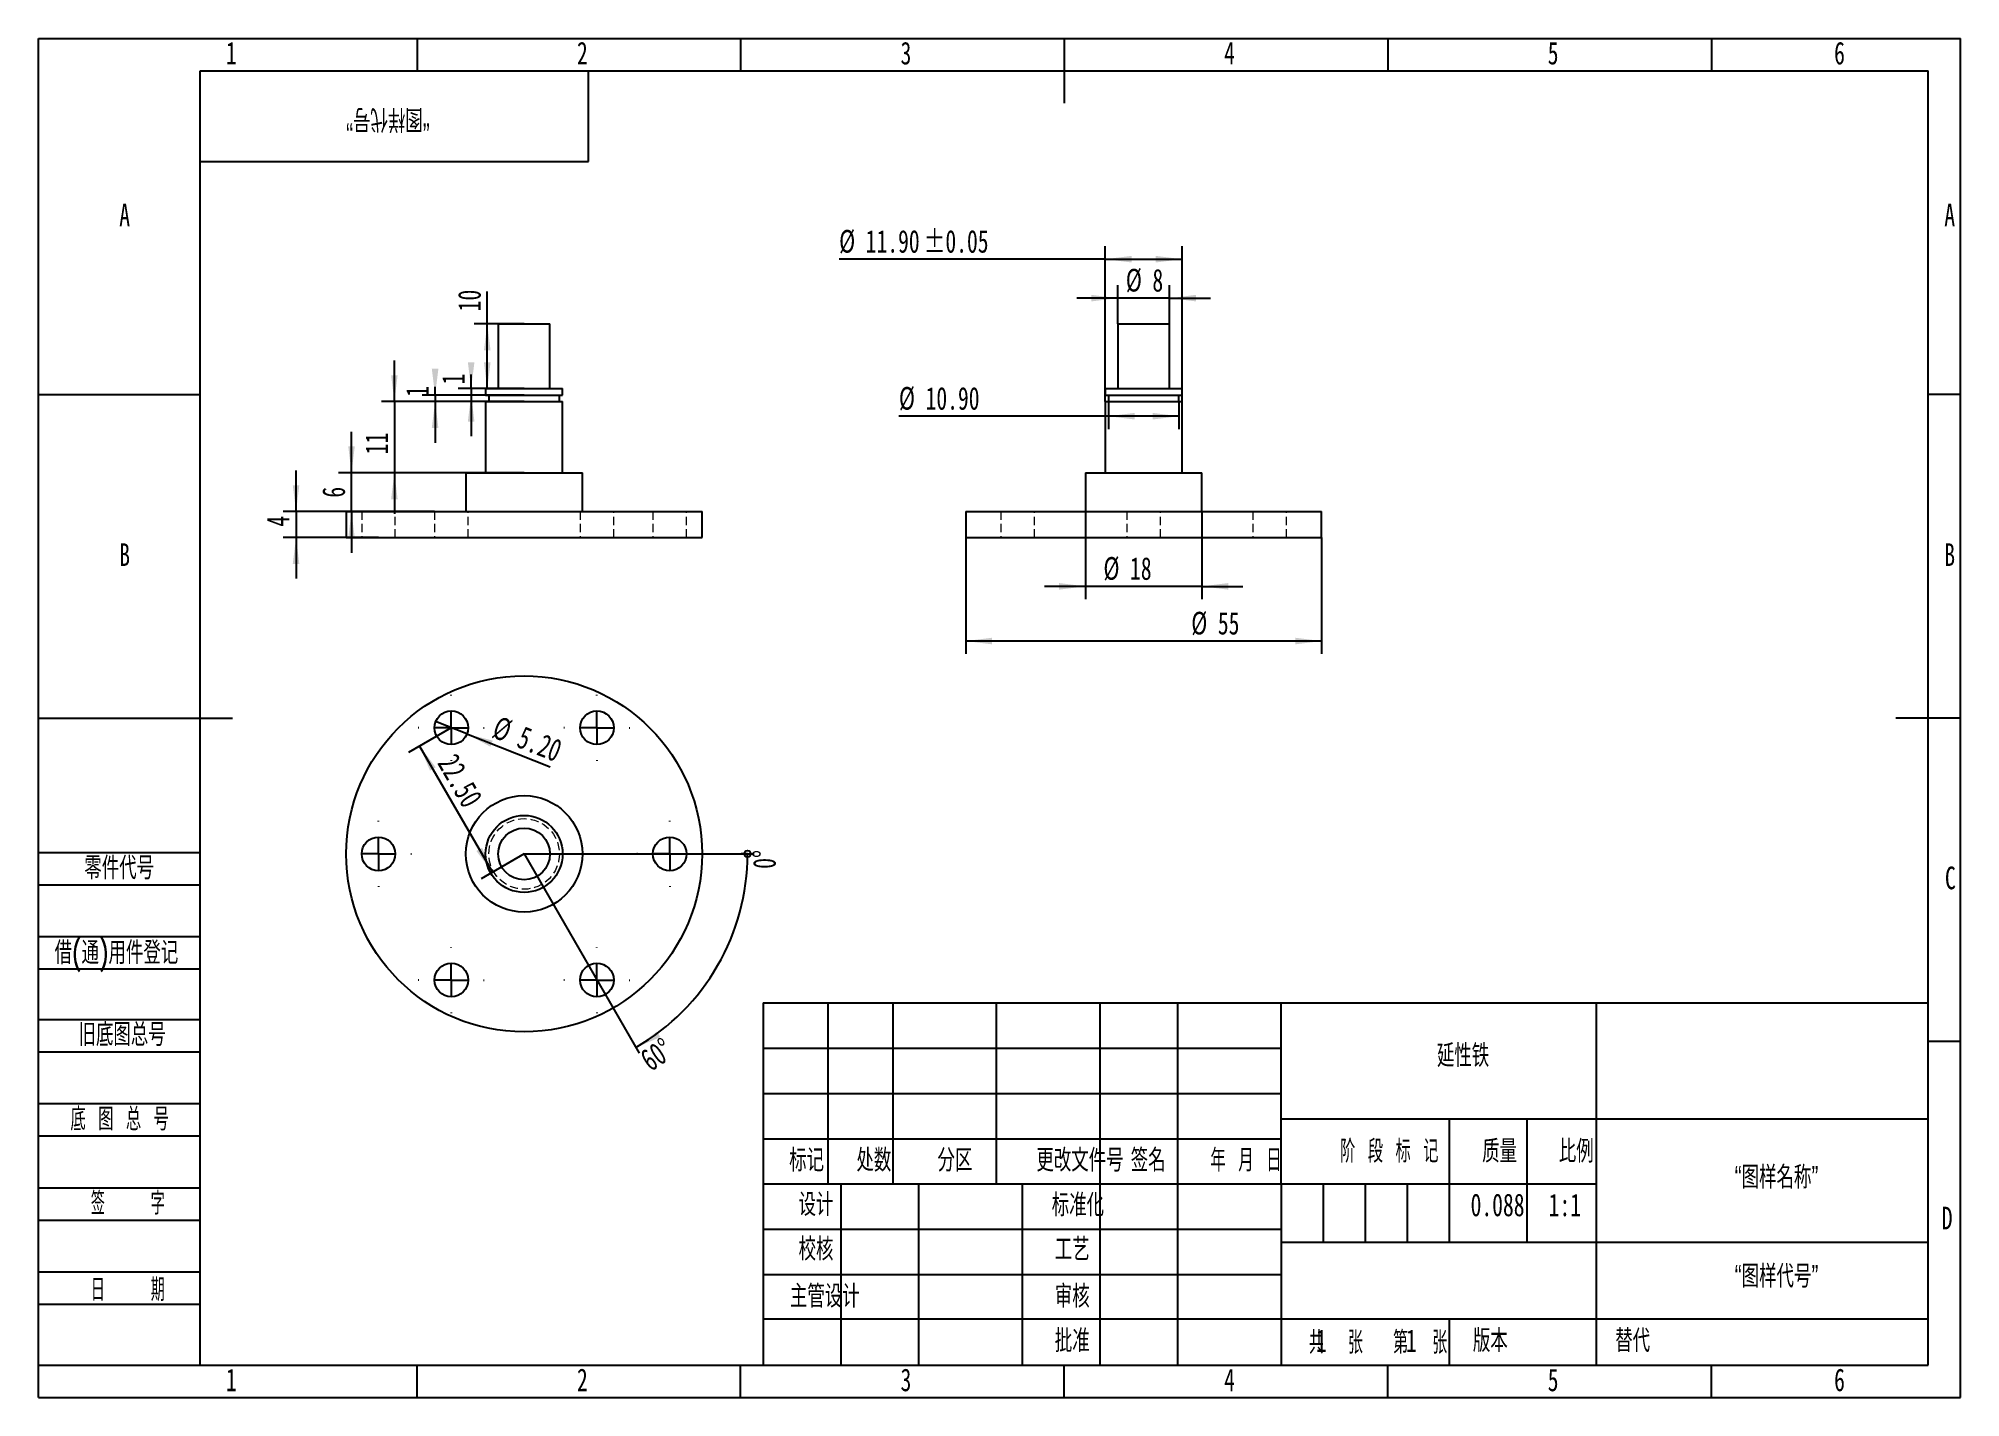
# Model space of a CAD drawing. Header units: millimetres. Extents: x 0 to 297, y 0 to 210.
import ezdxf

# ---------------------------------------------------------------- set-up
doc = ezdxf.new("R2010")
doc.units = ezdxf.units.MM
doc.linetypes.add('HIDDEN', pattern=[1.905, 1.27, -0.635])
doc.layers.add('图框', color=7, linetype='Continuous')
doc.layers.add('粗实线层', color=7, linetype='Continuous', lineweight=25)
doc.styles.add('SLDTEXTSTYLE0', font='TXT', dxfattribs={"width": 0.7, "bigfont": 'bigfont'})
doc.styles.add('SLDTEXTSTYLE1', font='TXT', dxfattribs={"width": 0.6, "bigfont": 'bigfont'})
doc.styles.add('SLDTEXTSTYLE2', font='TXT', dxfattribs={"width": 0.614286, "bigfont": 'bigfont'})
doc.styles.add('SLDTEXTSTYLE3', font='TXT', dxfattribs={"width": 0.62, "bigfont": 'bigfont'})
doc.styles.add('SLDTEXTSTYLE4', font='TXT', dxfattribs={"width": 0.566667, "bigfont": 'bigfont'})
doc.styles.add('SLDTEXTSTYLE5', font='TXT', dxfattribs={"width": 0.7})
doc.dimstyles.new('SLDDIMSTYLE0', dxfattribs={"dimtxt": 3.5, "dimasz": 4.08, "dimexe": 0, "dimexo": 0.0625, "dimgap": 0.875, "dimtad": 2, "dimrnd": 1e-09, "dimzin": 12, "dimdsep": 46, "dimtxsty": 'SLDTEXTSTYLE5', "dimsah": 1, "dimcen": 0.09, "dimadec": 0, "dimazin": 3, "dimtfac": 1, "dimtmove": 0, "dimatfit": 0, "dimfxl": 1, "dimfrac": 2, "dimtolj": 1, "dimtzin": 12, "dimarcsym": 0})
doc.dimstyles.new('SLDDIMSTYLE1', dxfattribs={"dimtxt": 3.5, "dimasz": 4.08, "dimexe": 0, "dimexo": 0.0625, "dimgap": 0.875, "dimtad": 2, "dimrnd": 1e-09, "dimzin": 12, "dimdsep": 46, "dimtxsty": 'SLDTEXTSTYLE5', "dimsah": 1, "dimcen": 0.09, "dimadec": 0, "dimazin": 3, "dimtfac": 1, "dimtofl": 0, "dimtmove": 0, "dimatfit": 3, "dimfxl": 1, "dimfrac": 2, "dimtolj": 1, "dimtzin": 12, "dimarcsym": 0})
doc.dimstyles.new('SLDDIMSTYLE2', dxfattribs={"dimtxt": 3.5, "dimasz": 4.08, "dimexe": 0, "dimexo": 0.0625, "dimgap": 0.875, "dimtad": 2, "dimrnd": 1e-09, "dimzin": 4, "dimdsep": 46, "dimtxsty": 'SLDTEXTSTYLE5', "dimblk1": 'NONE', "dimsah": 1, "dimcen": 0, "dimadec": 0, "dimazin": 1, "dimtfac": 1, "dimtmove": 0, "dimatfit": 3, "dimldrblk": 'NONE', "dimfxl": 1, "dimfrac": 2, "dimtolj": 1, "dimtzin": 12, "dimarcsym": 0})
doc.dimstyles.new('SLDDIMSTYLE3', dxfattribs={"dimtxt": 3.5, "dimasz": 4.08, "dimexe": 0, "dimexo": 0.0625, "dimgap": 0.875, "dimtad": 2, "dimrnd": 1e-09, "dimzin": 4, "dimdsep": 46, "dimtxsty": 'SLDTEXTSTYLE5', "dimsah": 1, "dimcen": 0.09, "dimadec": 0, "dimazin": 1, "dimtfac": 1, "dimtmove": 0, "dimatfit": 0, "dimfxl": 1, "dimfrac": 2, "dimtolj": 1, "dimtzin": 12, "dimarcsym": 0})
doc.dimstyles.new('SLDDIMSTYLE4', dxfattribs={"dimtxt": 3.5, "dimasz": 4.08, "dimexe": 0, "dimexo": 0.0625, "dimgap": 0.875, "dimtad": 2, "dimrnd": 1e-09, "dimzin": 4, "dimdsep": 46, "dimtxsty": 'SLDTEXTSTYLE5', "dimsah": 1, "dimcen": 0.09, "dimadec": 0, "dimazin": 1, "dimtfac": 1, "dimtofl": 0, "dimtmove": 0, "dimatfit": 3, "dimfxl": 1, "dimfrac": 2, "dimtolj": 1, "dimtzin": 12, "dimarcsym": 0})
doc.dimstyles.new('SLDDIMSTYLE5', dxfattribs={"dimtxt": 3.5, "dimasz": 4.08, "dimexe": 0, "dimexo": 0.0625, "dimgap": 0.875, "dimtad": 2, "dimrnd": 1e-09, "dimzin": 4, "dimdsep": 46, "dimtxsty": 'SLDTEXTSTYLE5', "dimsah": 1, "dimcen": 0.09, "dimadec": 0, "dimazin": 1, "dimtol": 1, "dimtp": 0.05, "dimtm": 0.05, "dimtfac": 1, "dimtofl": 0, "dimtmove": 0, "dimatfit": 3, "dimfxl": 1, "dimfrac": 2, "dimtolj": 1, "dimarcsym": 0})

# ---------------------------------------------------------------- blocks, each defined once
blk = doc.blocks.new('_D')
at = {"layer": '图框'}
for p, q in [((55, 153.89), (55, 160.24)), ((75.04, 153.89), (53, 153.89)), ((55, 153.89), (55, 142.89)), ((75.04, 142.89), (53, 142.89)), ((55, 142.89), (55, 136.54))]:
    blk.add_line(p, q, dxfattribs=at)
for points in [[(55, 153.89), (55.5, 157.97), (54.49, 157.97)], [(55, 142.89), (54.49, 138.81), (55.5, 138.81)]]:
    blk.add_solid(points, dxfattribs=at)
at = {"layer": '图框', "insert": (50.49, 145.75), "char_height": 3.5, "attachment_point": 1, "rotation": 90, "style": 'SLDTEXTSTYLE5'}
blk.add_mtext('11', dxfattribs=at)
blk = doc.blocks.new('_D_1')
at = {"layer": '图框'}
for p, q in [((75.04, 154.89), (59.29, 154.89)), ((61.29, 154.89), (61.29, 156.18)), ((61.29, 154.89), (61.29, 153.89)), ((75.04, 153.89), (59.29, 153.89)), ((61.29, 153.89), (61.29, 147.54))]:
    blk.add_line(p, q, dxfattribs=at)
for points in [[(61.29, 154.89), (61.8, 158.97), (60.78, 158.97)], [(61.29, 153.89), (60.78, 149.81), (61.8, 149.81)]]:
    blk.add_solid(points, dxfattribs=at)
at = {"layer": '图框', "insert": (56.78, 154.65), "char_height": 3.5, "attachment_point": 1, "rotation": 90, "style": 'SLDTEXTSTYLE5'}
blk.add_mtext('1', dxfattribs=at)
blk = doc.blocks.new('_D_2')
at = {"layer": '图框'}
for p, q in [((66.86, 155.89), (66.86, 158.08)), ((75.04, 155.89), (64.86, 155.89)), ((75.04, 154.89), (64.86, 154.89)), ((66.86, 155.89), (66.86, 154.89)), ((66.86, 154.89), (66.86, 148.54))]:
    blk.add_line(p, q, dxfattribs=at)
for points in [[(66.86, 155.89), (67.37, 159.97), (66.35, 159.97)], [(66.86, 154.89), (66.35, 150.81), (67.37, 150.81)]]:
    blk.add_solid(points, dxfattribs=at)
at = {"layer": '图框', "insert": (62.35, 156.54), "char_height": 3.5, "attachment_point": 1, "rotation": 90, "style": 'SLDTEXTSTYLE5'}
blk.add_mtext('1', dxfattribs=at)
blk = doc.blocks.new('_D_3')
at = {"layer": '图框'}
for p, q in [((39.81, 136.89), (39.81, 143.24)), ((52.54, 136.89), (37.81, 136.89)), ((39.81, 136.89), (39.81, 132.89)), ((52.54, 132.89), (37.81, 132.89)), ((39.81, 132.89), (39.81, 126.54))]:
    blk.add_line(p, q, dxfattribs=at)
for points in [[(39.81, 136.89), (40.31, 140.97), (39.3, 140.97)], [(39.81, 132.89), (39.3, 128.81), (40.31, 128.81)]]:
    blk.add_solid(points, dxfattribs=at)
at = {"layer": '图框', "insert": (35.29, 134.56), "char_height": 3.5, "attachment_point": 1, "rotation": 90, "style": 'SLDTEXTSTYLE5'}
blk.add_mtext('4', dxfattribs=at)
blk = doc.blocks.new('_D_4')
at = {"layer": '图框'}
for p, q in [((48.37, 142.89), (48.37, 149.24)), ((75.04, 142.89), (46.37, 142.89)), ((48.37, 136.89), (48.37, 142.89)), ((61.19, 136.89), (46.37, 136.89)), ((48.37, 136.89), (48.37, 130.54))]:
    blk.add_line(p, q, dxfattribs=at)
for points in [[(48.37, 142.89), (48.88, 146.97), (47.87, 146.97)], [(48.37, 136.89), (47.87, 132.81), (48.88, 132.81)]]:
    blk.add_solid(points, dxfattribs=at)
at = {"layer": '图框', "insert": (43.86, 139.05), "char_height": 3.5, "attachment_point": 1, "rotation": 90, "style": 'SLDTEXTSTYLE5'}
blk.add_mtext('6', dxfattribs=at)
blk = doc.blocks.new('_D_5')
at = {"layer": '图框'}
for p, q in [((69.35, 165.89), (69.35, 170.92)), ((75.04, 165.89), (67.35, 165.89)), ((69.35, 155.89), (69.35, 165.89)), ((75.04, 155.89), (67.35, 155.89))]:
    blk.add_line(p, q, dxfattribs=at)
for points in [[(69.35, 165.89), (68.84, 161.81), (69.86, 161.81)], [(69.35, 155.89), (69.86, 159.97), (68.84, 159.97)]]:
    blk.add_solid(points, dxfattribs=at)
at = {"layer": '图框', "insert": (64.84, 167.84), "char_height": 3.5, "attachment_point": 1, "rotation": 90, "style": 'SLDTEXTSTYLE5'}
blk.add_mtext('10', dxfattribs=at)
blk = doc.blocks.new('_Origin')
at = {"color": 0, "linetype": 'ByBlock', "lineweight": -2}
blk.add_line((0, 0), (-1, 0), dxfattribs=at)
blk.add_circle((0, 0), 0.5, dxfattribs=at)
blk = doc.blocks.new('SW_ANGORDINATE_DIMENSION_0')
at = {"layer": '图框', "color": 0}
blk.add_line((-39.88, 2.3), (-4.33, 2.3), dxfattribs=at)
at = {"layer": '图框', "color": 0, "xscale": 1.016, "yscale": 1.016}
blk.add_blockref('_Origin', (-5.35, 2.3), dxfattribs=at)
at = {"layer": '图框', "color": 0, "insert": (-4.51, 0), "char_height": 3.5, "attachment_point": 1, "rotation": 90, "style": 'SLDTEXTSTYLE5'}
blk.add_mtext('0°', dxfattribs=at)
blk = doc.blocks.new('SW_ANGORDINATE_DIMENSION_1')
at = {"layer": '图框', "color": 0}
blk.add_line((-20.15, 34.55), (-2.38, 3.76), dxfattribs=at)
blk.add_arc((-20.15, 34.55), 34.53, 300, 0, dxfattribs=at)
blk.add_solid([(-2.88, 4.64), (0.9, 6.24), (0.4, 7.12)], dxfattribs=at)
at = {"layer": '图框', "color": 0, "insert": (-2.56, 3.71), "char_height": 3.5, "attachment_point": 1, "rotation": 34.6422, "style": 'SLDTEXTSTYLE5'}
blk.add_mtext('60°', dxfattribs=at)
blk = doc.blocks.new('_D_6')
at = {"layer": '图框'}
for q in [(61.37, 104.44), (79.08, 97.47)]:
    blk.add_line((66.21, 102.53), q, dxfattribs=at)
blk.add_solid([(66.21, 102.53), (69.82, 100.57), (70.2, 101.51)], dxfattribs=at)
at = {"layer": '图框', "char_height": 3.5, "attachment_point": 1, "rotation": 338.5289, "style": 'SLDTEXTSTYLE5'}
for s, insert in [('%%c', (71.16, 105.38)), ('5.20', (74.99, 103.86))]:
    blk.add_mtext(s, dxfattribs=dict(at, insert=insert))
blk = doc.blocks.new('_None')
blk = doc.blocks.new('_D_7')
at = {"layer": '图框'}
for p, q in [((63.79, 103.49), (57.16, 99.66)), ((58.9, 100.66), (70.15, 81.17)), ((75.04, 84), (68.41, 80.17))]:
    blk.add_line(p, q, dxfattribs=at)
for points in [[(58.9, 100.66), (60.5, 96.87), (61.38, 97.38)], [(70.15, 81.17), (68.55, 84.96), (67.67, 84.45)]]:
    blk.add_solid(points, dxfattribs=at)
at = {"layer": '图框', "insert": (64.6, 99.8), "char_height": 3.5, "attachment_point": 1, "rotation": 300, "style": 'SLDTEXTSTYLE5'}
blk.add_mtext('22.50', dxfattribs=at)
blk = doc.blocks.new('SW_CENTERMARKSYMBOL_0')
at = {"layer": '图框', "color": 0}
for p, q in [((0, 5), (0, 5.1)), ((-5, 0), (-5.1, 0)), ((0, 0), (-2.5, 0)), ((0, 0), (0, 2.5)), ((0, 0), (0, -2.5)), ((0, 0), (2.5, 0)), ((5, 0), (5.1, 0)), ((0, -5), (0, -5.1))]:
    blk.add_line(p, q, dxfattribs=at)
blk = doc.blocks.new('SW_CENTERMARKSYMBOL_1')
at = {"layer": '图框', "color": 0}
for p, q in [((0, 5), (0, 5.1)), ((-5, 0), (-5.1, 0)), ((0, 0), (-2.5, 0)), ((0, 0), (0, 2.5)), ((0, 0), (0, -2.5)), ((0, 0), (2.5, 0)), ((5, 0), (5.1, 0)), ((0, -5), (0, -5.1))]:
    blk.add_line(p, q, dxfattribs=at)
blk = doc.blocks.new('SW_CENTERMARKSYMBOL_2')
at = {"layer": '图框', "color": 0}
for p, q in [((0, 5), (0, 5.1)), ((-5, 0), (-5.1, 0)), ((0, 0), (-2.5, 0)), ((0, 0), (0, 2.5)), ((0, 0), (0, -2.5)), ((0, 0), (2.5, 0)), ((5, 0), (5.1, 0)), ((0, -5), (0, -5.1))]:
    blk.add_line(p, q, dxfattribs=at)
blk = doc.blocks.new('SW_CENTERMARKSYMBOL_3')
at = {"layer": '图框', "color": 0}
for p, q in [((0, 5), (0, 5.1)), ((-5, 0), (-5.1, 0)), ((0, 0), (-2.5, 0)), ((0, 0), (0, 2.5)), ((0, 0), (0, -2.5)), ((0, 0), (2.5, 0)), ((5, 0), (5.1, 0)), ((0, -5), (0, -5.1))]:
    blk.add_line(p, q, dxfattribs=at)
blk = doc.blocks.new('SW_CENTERMARKSYMBOL_4')
at = {"layer": '图框', "color": 0}
for p, q in [((0, 5), (0, 5.1)), ((-5, 0), (-5.1, 0)), ((0, 0), (-2.5, 0)), ((0, 0), (0, 2.5)), ((0, 0), (0, -2.5)), ((0, 0), (2.5, 0)), ((5, 0), (5.1, 0)), ((0, -5), (0, -5.1))]:
    blk.add_line(p, q, dxfattribs=at)
blk = doc.blocks.new('SW_CENTERMARKSYMBOL_5')
at = {"layer": '图框', "color": 0}
for p, q in [((0, 5), (0, 5.1)), ((-5, 0), (-5.1, 0)), ((0, 0), (-2.5, 0)), ((0, 0), (0, 2.5)), ((0, 0), (0, -2.5)), ((0, 0), (2.5, 0)), ((5, 0), (5.1, 0)), ((0, -5), (0, -5.1))]:
    blk.add_line(p, q, dxfattribs=at)
blk = doc.blocks.new('_D_8')
at = {"layer": '图框'}
for p, q in [((143.28, 132.89), (143.28, 114.89)), ((198.28, 132.89), (198.28, 114.89)), ((198.28, 116.89), (143.28, 116.89))]:
    blk.add_line(p, q, dxfattribs=at)
for points in [[(143.28, 116.89), (147.35, 116.38), (147.35, 117.4)], [(198.28, 116.89), (194.19, 117.4), (194.19, 116.38)]]:
    blk.add_solid(points, dxfattribs=at)
at = {"layer": '图框', "char_height": 3.5, "attachment_point": 1, "style": 'SLDTEXTSTYLE5'}
for s, insert in [('%%c', (178.13, 121.41)), ('55', (182.24, 121.4))]:
    blk.add_mtext(s, dxfattribs=dict(at, insert=insert))
blk = doc.blocks.new('_D_9')
at = {"layer": '图框'}
for p, q in [((161.78, 136.89), (161.78, 123.34)), ((179.78, 136.89), (179.78, 123.34)), ((161.78, 125.34), (155.43, 125.34)), ((179.78, 125.34), (161.78, 125.34)), ((179.78, 125.34), (186.12, 125.34))]:
    blk.add_line(p, q, dxfattribs=at)
for points in [[(161.78, 125.34), (157.69, 125.85), (157.69, 124.83)], [(179.78, 125.34), (183.85, 124.83), (183.85, 125.85)]]:
    blk.add_solid(points, dxfattribs=at)
at = {"layer": '图框', "char_height": 3.5, "attachment_point": 1, "style": 'SLDTEXTSTYLE5'}
for s, insert in [('%%c', (164.56, 129.87)), ('18', (168.67, 129.85))]:
    blk.add_mtext(s, dxfattribs=dict(at, insert=insert))
blk = doc.blocks.new('_D_10')
at = {"layer": '图框'}
for p, q in [((165.32, 151.63), (132.96, 151.63)), ((165.32, 153.89), (165.32, 149.63)), ((176.22, 151.63), (165.32, 151.63)), ((176.22, 153.89), (176.22, 149.63))]:
    blk.add_line(p, q, dxfattribs=at)
for points in [[(165.32, 151.63), (169.41, 151.12), (169.41, 152.14)], [(176.22, 151.63), (172.15, 152.14), (172.15, 151.12)]]:
    blk.add_solid(points, dxfattribs=at)
at = {"layer": '图框', "char_height": 3.5, "attachment_point": 1, "style": 'SLDTEXTSTYLE5'}
for s, insert in [('%%c', (132.96, 156.15)), ('10.90', (137.08, 156.14))]:
    blk.add_mtext(s, dxfattribs=dict(at, insert=insert))
blk = doc.blocks.new('_D_11')
at = {"layer": '图框'}
for p, q in [((164.82, 175.89), (123.72, 175.89)), ((164.82, 153.89), (164.82, 177.89)), ((164.82, 175.89), (176.72, 175.89)), ((176.72, 153.89), (176.72, 177.89))]:
    blk.add_line(p, q, dxfattribs=at)
for points in [[(164.82, 175.89), (168.91, 175.38), (168.91, 176.4)], [(176.72, 175.89), (172.65, 176.4), (172.65, 175.38)]]:
    blk.add_solid(points, dxfattribs=at)
at = {"layer": '图框', "char_height": 3.5, "attachment_point": 1, "style": 'SLDTEXTSTYLE5'}
for s, insert in [('%%c', (123.72, 180.41)), ('11.90', (127.83, 180.4)), ('±0.05', (136.81, 180.4))]:
    blk.add_mtext(s, dxfattribs=dict(at, insert=insert))
blk = doc.blocks.new('_D_12')
at = {"layer": '图框'}
for p, q in [((166.78, 169.87), (160.43, 169.87)), ((166.78, 165.89), (166.78, 171.87)), ((174.78, 169.87), (166.78, 169.87)), ((174.78, 165.89), (174.78, 171.87)), ((174.78, 169.87), (181.12, 169.87))]:
    blk.add_line(p, q, dxfattribs=at)
for points in [[(166.78, 169.87), (162.69, 170.38), (162.69, 169.37)], [(174.78, 169.87), (178.85, 169.37), (178.85, 170.38)]]:
    blk.add_solid(points, dxfattribs=at)
at = {"layer": '图框', "char_height": 3.5, "attachment_point": 1, "style": 'SLDTEXTSTYLE5'}
for s, insert in [('%%c', (168.02, 174.4)), ('8', (172.13, 174.39))]:
    blk.add_mtext(s, dxfattribs=dict(at, insert=insert))

msp = doc.modelspace()

# ---------------------------------------------------------------- linework, layer by layer
at = {"color": 7, "linetype": 'Continuous', "lineweight": 25}
for p, q in [((71.044, 165.888), (71.044, 155.888)), ((71.044, 165.888), (75.044, 165.888)), ((75.044, 165.888), (79.044, 165.888)), ((79.044, 155.888), (79.044, 165.888)), ((166.775, 165.888), (166.775, 155.888)), ((166.775, 165.888), (174.775, 165.888)), ((174.775, 155.888), (174.775, 165.888)), ((69.094, 155.888), (69.094, 154.888)), ((69.094, 155.888), (75.044, 155.888)), ((69.094, 154.888), (75.044, 154.888)), ((69.594, 154.888), (69.594, 153.888)), ((75.044, 155.888), (80.994, 155.888)), ((75.044, 154.888), (80.994, 154.888)), ((80.494, 153.888), (80.494, 154.888)), ((80.994, 154.888), (80.994, 155.888)), ((164.825, 155.888), (164.825, 154.888)), ((164.825, 155.888), (176.725, 155.888)), ((164.825, 154.888), (176.725, 154.888)), ((165.325, 154.888), (165.325, 153.888)), ((176.225, 153.888), (176.225, 154.888)), ((176.725, 154.888), (176.725, 155.888)), ((69.094, 153.888), (69.094, 142.888)), ((69.094, 153.888), (75.044, 153.888)), ((75.044, 153.888), (80.994, 153.888)), ((80.994, 142.888), (80.994, 153.888)), ((164.825, 153.888), (164.825, 142.888)), ((164.825, 153.888), (176.725, 153.888)), ((176.725, 142.888), (176.725, 153.888)), ((66.044, 142.888), (66.044, 136.888)), ((66.044, 142.888), (75.044, 142.888)), ((75.044, 142.888), (84.044, 142.888)), ((84.044, 136.888), (84.044, 142.888)), ((161.775, 142.888), (161.775, 136.888)), ((161.775, 142.888), (179.775, 142.888)), ((179.775, 136.888), (179.775, 142.888)), ((47.544, 136.888), (47.544, 132.888)), ((47.544, 136.888), (75.044, 136.888)), ((75.044, 136.888), (102.544, 136.888)), ((102.544, 132.888), (102.544, 136.888)), ((143.275, 136.888), (143.275, 132.888)), ((143.275, 136.888), (198.275, 136.888)), ((198.275, 132.888), (198.275, 136.888)), ((47.544, 132.888), (75.044, 132.888)), ((75.044, 132.888), (102.544, 132.888)), ((143.275, 132.888), (198.275, 132.888))]:
    msp.add_line(p, q, dxfattribs=at)
at = {"color": 7, "linetype": 'HIDDEN', "lineweight": 18}
for p, q in [((49.944, 136.888), (49.944, 132.888)), ((55.144, 132.888), (55.144, 136.888)), ((61.194, 136.888), (61.194, 132.888)), ((66.394, 132.888), (66.394, 136.888)), ((83.694, 136.888), (83.694, 132.888)), ((88.894, 132.888), (88.894, 136.888)), ((94.944, 136.888), (94.944, 132.888)), ((100.144, 132.888), (100.144, 136.888)), ((148.689, 136.888), (148.689, 132.888)), ((153.889, 132.888), (153.889, 136.888)), ((168.175, 136.888), (168.175, 132.888)), ((173.375, 132.888), (173.375, 136.888)), ((187.661, 136.888), (187.661, 132.888)), ((192.861, 132.888), (192.861, 136.888))]:
    msp.add_line(p, q, dxfattribs=at)
at = {"color": 7, "linetype": 'Continuous', "lineweight": 25}
for centre, radius in [((75.044, 84), 27.5), ((63.794, 103.486), 2.6), ((86.294, 103.486), 2.6), ((75.044, 84), 9), ((75.044, 84), 5.95), ((52.544, 84), 2.6), ((75.044, 84), 4), ((97.544, 84), 2.6), ((63.794, 64.514), 2.6), ((86.294, 64.514), 2.6)]:
    msp.add_circle(centre, radius, dxfattribs=at)
at = {"color": 7, "linetype": 'HIDDEN', "lineweight": 18}
msp.add_circle((75.044, 84), 5.45, dxfattribs=at)
at = {"layer": '图框'}
for p, q in [((0, 0), (0, 210)), ((0, 210), (297, 210)), ((58.5, 210), (58.5, 205)), ((108.5, 210), (108.5, 205)), ((208.5, 210), (208.5, 205)), ((258.5, 210), (258.5, 205)), ((297, 0), (297, 210)), ((0, 155), (25, 155)), ((297, 155), (292, 155)), ((0, 84.221), (25, 84.221)), ((0, 79.221), (25, 79.221)), ((0, 71.221), (25, 71.221)), ((0, 66.221), (25, 66.221)), ((0, 58.43), (25, 58.43)), ((112, 54), (192, 54)), ((297, 55), (292, 55)), ((0, 53.43), (25, 53.43)), ((0, 45.43), (25, 45.43)), ((112, 47), (192, 47)), ((0, 40.43), (25, 40.43)), ((198.5, 33), (198.5, 24)), ((205, 33), (205, 24)), ((211.5, 33), (211.5, 24)), ((0, 32.43), (25, 32.43)), ((0, 27.43), (25, 27.43)), ((0, 19.43), (25, 19.43)), ((0, 14.43), (25, 14.43)), ((0, 5), (25, 5)), ((58.5, 0), (58.5, 5)), ((108.5, 0), (108.5, 5)), ((208.5, 0), (208.5, 5)), ((258.5, 0), (258.5, 5)), ((0, 0), (297, 0))]:
    msp.add_line(p, q, dxfattribs=at)
at = {"layer": '图框', "lineweight": 25}
for p, q in [((158.5, 210), (158.5, 200)), ((0, 105), (30, 105)), ((297, 105), (287, 105)), ((112, 61), (112, 5)), ((112, 61), (292, 61)), ((122, 61), (122, 33)), ((132, 61), (132, 33)), ((148, 61), (148, 33)), ((164, 61), (164, 5)), ((176, 61), (176, 5)), ((191.968, 61.052), (192.005, 5)), ((240.692, 61), (240.692, 5)), ((191.98, 43.052), (291.98, 43.052)), ((218, 43.069), (218, 24.069)), ((230, 43), (230, 24)), ((112, 40), (192, 40)), ((112, 33), (192, 33)), ((124, 33), (124, 5)), ((136, 33), (136, 5)), ((152, 33), (152, 5)), ((192.015, 33), (240.692, 33)), ((112, 26), (192, 26)), ((192, 24), (292, 24)), ((112, 19), (192, 19)), ((112, 12.166), (192, 12.166)), ((192, 12.166), (292, 12.166)), ((218, 12.166), (218, 5)), ((25, 5), (292, 5)), ((158.5, 0), (158.5, 5))]:
    msp.add_line(p, q, dxfattribs=at)
at = {"layer": '图框', "linetype": 'Continuous', "lineweight": 25}
for p, q in [((25, 5), (25, 205)), ((25, 205), (292, 205)), ((292, 5), (292, 205))]:
    msp.add_line(p, q, dxfattribs=at)
at = {"layer": '粗实线层'}
for p, q in [((85, 191), (85, 205)), ((25, 191), (85, 191))]:
    msp.add_line(p, q, dxfattribs=at)

# ---------------------------------------------------------------- block references
at = {"layer": '图框'}
for name, p in [('SW_CENTERMARKSYMBOL_4', (63.794, 103.486)), ('SW_CENTERMARKSYMBOL_5', (86.294, 103.486)), ('SW_CENTERMARKSYMBOL_3', (52.544, 84)), ('SW_CENTERMARKSYMBOL_0', (97.544, 84)), ('SW_ANGORDINATE_DIMENSION_0', (114.925, 81.703)), ('SW_ANGORDINATE_DIMENSION_1', (95.195, 49.448)), ('SW_CENTERMARKSYMBOL_2', (63.794, 64.514)), ('SW_CENTERMARKSYMBOL_1', (86.294, 64.514))]:
    msp.add_blockref(name, p, dxfattribs=at)

# ---------------------------------------------------------------- texts
at = {"layer": '图框', "char_height": 3.5}
for s, insert, attachment_point, style in [('1', (29.794, 209.486), 2, 'SLDTEXTSTYLE5'), ('2', (84.044, 209.486), 2, 'SLDTEXTSTYLE5'), ('3', (134.044, 209.486), 2, 'SLDTEXTSTYLE5'), ('4', (184.044, 209.486), 2, 'SLDTEXTSTYLE5'), ('5', (234.044, 209.486), 2, 'SLDTEXTSTYLE5'), ('6', (278.297, 209.486), 2, 'SLDTEXTSTYLE5'), ('A', (13.32, 184.486), 2, 'SLDTEXTSTYLE5'), ('A', (295.32, 184.486), 2, 'SLDTEXTSTYLE5'), ('B', (13.32, 131.986), 2, 'SLDTEXTSTYLE5'), ('B', (295.32, 131.986), 2, 'SLDTEXTSTYLE5'), ('\\M+197EB\\M+18C8F\\M+191E3\\M+18D86', (7.084, 83.579), 1, 'SLDTEXTSTYLE0'), ('C', (295.427, 82.043), 2, 'SLDTEXTSTYLE5'), ('\\M+18ED8(\\M+192CA)\\M+19770\\M+18C8F\\M+1936F记', (2.496, 70.473), 1, 'SLDTEXTSTYLE0'), ('\\M+18B8C\\M+192EA图总\\M+18D86', (6.194, 57.824), 1, 'SLDTEXTSTYLE0'), ('\\M+18984\\M+190AB铁', (220.127, 54.577), 2, 'SLDTEXTSTYLE0'), ('\\M+192EA 图 总 \\M+18D86', (4.947, 44.766), 1, 'SLDTEXTSTYLE2'), ('标记', (118.697, 38.417), 2, 'SLDTEXTSTYLE0'), ('处\\M+19094', (129.087, 38.417), 2, 'SLDTEXTSTYLE0'), ('\\M+195AA\\M+18BE6', (141.609, 38.417), 2, 'SLDTEXTSTYLE0'), ('\\M+18D58\\M+189FC\\M+195B6\\M+18C8F\\M+18D86', (160.937, 38.417), 2, 'SLDTEXTSTYLE0'), ('签\\M+196BC', (171.476, 38.417), 2, 'SLDTEXTSTYLE0'), ('\\M+1944E \\M+18C8E \\M+193FA', (186.589, 38.417), 2, 'SLDTEXTSTYLE3'), ('阶 \\M+19269 标 记', (208.724, 39.805), 2, 'SLDTEXTSTYLE2'), ('质\\M+197CA', (225.772, 39.805), 2, 'SLDTEXTSTYLE0'), ('\\M+194E4\\M+197E1', (237.619, 39.805), 2, 'SLDTEXTSTYLE0'), ('\\M+18167图样\\M+196BC\\M+18FCC\\M+18168', (268.562, 35.791), 2, 'SLDTEXTSTYLE0'), ('签    \\M+18E9A', (13.81, 31.764), 2, 'SLDTEXTSTYLE4'), ('设计', (120.147, 31.558), 2, 'SLDTEXTSTYLE0'), ('标\\M+18F79\\M+189BB', (160.613, 31.492), 2, 'SLDTEXTSTYLE0'), ('0.088', (225.46, 31.521), 2, 'SLDTEXTSTYLE5'), ('1:1', (235.858, 31.521), 2, 'SLDTEXTSTYLE5'), ('D', (294.93, 29.486), 2, 'SLDTEXTSTYLE5'), ('\\M+18D5A\\M+18A6A', (120.147, 24.679), 2, 'SLDTEXTSTYLE0'), ('\\M+18D48艺', (159.736, 24.643), 2, 'SLDTEXTSTYLE0'), ('\\M+18167图样\\M+191E3\\M+18D86\\M+18168', (268.564, 20.49), 2, 'SLDTEXTSTYLE0'), ('\\M+193FA    \\M+18AFA', (13.81, 18.413), 2, 'SLDTEXTSTYLE4'), ('\\M+18EE5\\M+18AC7设计', (121.506, 17.399), 2, 'SLDTEXTSTYLE0'), ('审\\M+18A6A', (159.736, 17.399), 2, 'SLDTEXTSTYLE0'), ('\\M+194E1\\M+18F79', (159.738, 10.523), 2, 'SLDTEXTSTYLE0'), ('\\M+18BA4  张', (200.481, 10.262), 2, 'SLDTEXTSTYLE1'), ('1', (197.393, 10.531), 1, 'SLDTEXTSTYLE5'), ('\\M+191E6  张', (213.509, 10.262), 2, 'SLDTEXTSTYLE1'), ('1', (211.295, 10.531), 1, 'SLDTEXTSTYLE5'), ('\\M+194C5\\M+1967B', (224.339, 10.531), 2, 'SLDTEXTSTYLE0'), ('\\M+191D6\\M+191E3', (243.641, 10.531), 1, 'SLDTEXTSTYLE0'), ('1', (29.794, 4.486), 2, 'SLDTEXTSTYLE5'), ('2', (84.044, 4.486), 2, 'SLDTEXTSTYLE5'), ('3', (134.044, 4.486), 2, 'SLDTEXTSTYLE5'), ('4', (184.044, 4.486), 2, 'SLDTEXTSTYLE5'), ('5', (234.044, 4.486), 2, 'SLDTEXTSTYLE5'), ('6', (278.297, 4.486), 2, 'SLDTEXTSTYLE5')]:
    msp.add_mtext(s, dxfattribs=dict(at, insert=insert, attachment_point=attachment_point, style=style))
at = {"layer": '图框', "insert": (53.995, 195.748), "char_height": 3.5, "attachment_point": 2, "rotation": 180, "style": 'SLDTEXTSTYLE0'}
msp.add_mtext('\\M+18167图样\\M+191E3\\M+18D86\\M+18168', dxfattribs=at)

# ---------------------------------------------------------------- dimensions: what is measured, and where the dimension line sits
at = {"layer": '图框'}
for base, p1, p2, dimstyle, picture, middle in [((176.725, 175.888), (164.825, 153.888), (176.725, 153.888), 'SLDDIMSTYLE5', '_D_11', (134.975, 175.888)), ((166.775, 169.875), (174.775, 165.888), (166.775, 165.888), 'SLDDIMSTYLE0', '_D_12', (170.841, 169.875)), ((165.325, 151.628), (176.225, 153.888), (165.325, 153.888), 'SLDDIMSTYLE4', '_D_10', (138.855, 151.628)), ((161.775, 125.339), (179.775, 136.888), (161.775, 136.888), 'SLDDIMSTYLE0', '_D_9', (168.15, 125.339)), ((143.275, 116.888), (198.275, 132.888), (143.275, 132.888), 'SLDDIMSTYLE1', '_D_8', (181.722, 116.888))]:
    dim = msp.add_linear_dim(base=base, p1=p1, p2=p2, text='%%c<>', dimstyle=dimstyle, dxfattribs=at)
    dim.commit()
    dim.dimension.update_dxf_attribs({"geometry": picture, "text_midpoint": middle, "dimtype": 160})
for base, p1, p2, angle, dimstyle, picture, middle in [((69.352, 165.888), (75.044, 155.888), (75.044, 165.888), 90, 'SLDDIMSTYLE1', '_D_5', (69.352, 169.38)), ((54.997, 142.888), (75.044, 153.888), (75.044, 142.888), 90, 'SLDDIMSTYLE0', '_D', (54.997, 147.288)), ((61.289, 153.888), (75.044, 154.888), (75.044, 153.888), 90, 'SLDDIMSTYLE0', '_D_1', (61.289, 155.415)), ((66.86, 154.888), (75.044, 155.888), (75.044, 154.888), 90, 'SLDDIMSTYLE0', '_D_2', (66.86, 157.308)), ((48.374, 142.888), (61.194, 136.888), (75.044, 142.888), 90, 'SLDDIMSTYLE0', '_D_4', (48.374, 139.816)), ((39.806, 132.888), (52.544, 136.888), (52.544, 132.888), 90, 'SLDDIMSTYLE0', '_D_3', (39.806, 135.333)), ((70.146, 81.172), (63.794, 103.486), (75.044, 84), 300, 'SLDDIMSTYLE3', '_D_7', (62.612, 94.221))]:
    dim = msp.add_linear_dim(base=base, p1=p1, p2=p2, angle=angle, dimstyle=dimstyle, dxfattribs=at)
    dim.commit()
    dim.dimension.update_dxf_attribs({"geometry": picture, "text_midpoint": middle, "dimtype": 160})
dim = msp.add_diameter_dim_2p(p1=(61.374, 104.437), p2=(66.213, 102.534), dimstyle='SLDDIMSTYLE2', dxfattribs=at)
dim.commit()
dim.dimension.update_dxf_attribs({"geometry": '_D_6', "text_midpoint": (74.583, 99.242), "dimtype": 163})

doc.saveas('drawing.dxf')
